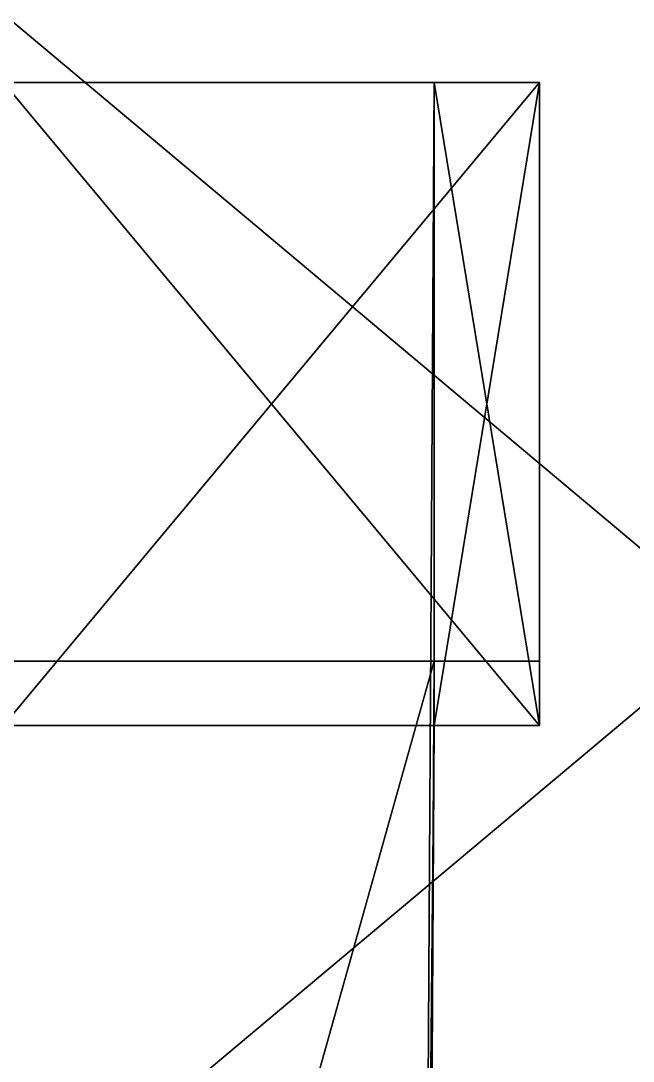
# Model space of a CAD drawing. Header units: metres. Extents: x -65 to 47, y 1 to 19.
# Drawn here: x 39.923 to 40.875, y 4.687 to 6.304 of the extents above; entities that cross this region are included whole.
import ezdxf

# ---------------------------------------------------------------- set-up
doc = ezdxf.new("R2010")
doc.units = ezdxf.units.M

msp = doc.modelspace()

# ---------------------------------------------------------------- linework, layer by layer
at = {"layer": 'Cube.012'}
for points in [[(36.3834, 1.46093, 39.7359), (45.6834, 9.26093, 39.814), (45.6834, 1.46093, 39.814)], [(45.6834, 9.26093, 39.814), (36.3834, 1.46093, 39.7359), (36.3834, 9.26093, 39.7359)], [(36.3834, 9.26093, 43.1981), (45.6834, 1.46093, 43.0998), (45.6834, 9.26093, 43.0998)], [(45.6834, 1.46093, 43.0998), (36.3834, 9.26093, 43.1981), (36.3834, 1.46093, 43.1981)]]:
    msp.add_3dface(points, dxfattribs=at)
at = {"layer": 'Cube.013'}
for points in [[(36.3834, 1.46093, -7.62406), (45.6834, 9.26093, -7.54594), (45.6834, 1.46093, -7.54594)], [(45.6834, 9.26093, -7.54594), (36.3834, 1.46093, -7.62406), (36.3834, 9.26093, -7.62406)], [(36.3834, 9.26093, -4.1618), (45.6834, 1.46093, -4.26015), (45.6834, 9.26093, -4.26015)], [(45.6834, 1.46093, -4.26015), (36.3834, 9.26093, -4.1618), (36.3834, 1.46093, -4.1618)]]:
    msp.add_3dface(points, dxfattribs=at)
at = {"layer": 'Cube.016'}
for points in [[(36.3834, 1.46093, -52.1829), (45.6834, 9.26093, -52.1048), (45.6834, 1.46093, -52.1048)], [(45.6834, 9.26093, -52.1048), (36.3834, 1.46093, -52.1829), (36.3834, 9.26093, -52.1829)], [(36.3834, 9.26093, -48.7207), (45.6834, 1.46093, -48.819), (45.6834, 9.26093, -48.819)], [(45.6834, 1.46093, -48.819), (36.3834, 9.26093, -48.7207), (36.3834, 1.46093, -48.7207)]]:
    msp.add_3dface(points, dxfattribs=at)
at = {"layer": 'Cube.017'}
for points in [[(36.3834, 1.46093, 91.9424), (45.6834, 9.26093, 92.0205), (45.6834, 1.46093, 92.0205)], [(45.6834, 9.26093, 92.0205), (36.3834, 1.46093, 91.9424), (36.3834, 9.26093, 91.9424)], [(36.3834, 9.26093, 95.4046), (45.6834, 1.46093, 95.3063), (45.6834, 9.26093, 95.3063)], [(45.6834, 1.46093, 95.3063), (36.3834, 9.26093, 95.4046), (36.3834, 1.46093, 95.4046)]]:
    msp.add_3dface(points, dxfattribs=at)
at = {"layer": 'Rotunda2.000'}
for points in [[(39.8958, 6.20877, 28.4368), (40.7293, 5.20877, 28.541), (40.7293, 6.20877, 28.541)], [(40.7293, 5.20877, 28.541), (39.8958, 6.20877, 28.4368), (39.8958, 5.20877, 28.4368)], [(39.8958, 5.20877, 28.4368), (40.7293, 6.20877, 28.541), (40.7293, 5.20877, 28.541)], [(40.7293, 6.20877, 28.541), (39.8958, 5.20877, 28.4368), (39.8958, 6.20877, 28.4368)], [(40.5499, 3.60877, 36.7422), (40.5654, 5.20877, 29.8508), (40.5654, 6.20877, 29.8508)], [(40.5654, 5.20877, 29.8508), (40.5499, 3.60877, 36.7422), (40.5654, 6.20877, 29.8508)], [(40.7293, 5.20877, 28.541), (40.5654, 6.20877, 29.8508), (40.7293, 6.20877, 28.541)], [(40.5654, 6.20877, 29.8508), (40.7293, 5.20877, 28.541), (40.5654, 5.20877, 29.8508)], [(40.5654, 5.20877, 29.8508), (40.7293, 6.20877, 28.541), (40.5654, 6.20877, 29.8508)], [(40.7293, 6.20877, 28.541), (40.5654, 5.20877, 29.8508), (40.7293, 5.20877, 28.541)], [(40.7293, 5.30877, 28.541), (39.2556, 5.30877, 29.687), (40.5654, 5.30877, 29.8508)], [(39.2556, 5.30877, 29.687), (40.7293, 5.30877, 28.541), (39.4195, 5.30877, 28.3772)], [(39.8355, 2.70877, 36.6528), (40.5654, 5.30877, 29.8508), (40.5499, 2.70877, 36.7422)], [(40.5654, 5.30877, 29.8508), (39.8355, 2.70877, 36.6528), (39.851, 5.30877, 29.7615)], [(40.5654, 5.30877, 29.8508), (39.8355, 2.70877, 36.6528), (40.5499, 2.70877, 36.7422)], [(39.8355, 2.70877, 36.6528), (40.5654, 5.30877, 29.8508), (39.851, 5.30877, 29.7615)], [(40.5654, 5.20877, 29.8508), (40.5499, 3.60877, 36.7422), (40.5499, 2.60877, 36.7422)], [(40.5499, 3.60877, 36.7422), (40.5654, 5.20877, 29.8508), (40.5499, 2.60877, 36.7422)]]:
    msp.add_3dface(points, dxfattribs=at)
at = {"layer": 'Rotunda2.001'}
for points in [[(39.8958, 6.20877, -18.9231), (40.7293, 5.20877, -18.8189), (40.7293, 6.20877, -18.8189)], [(40.7293, 5.20877, -18.8189), (39.8958, 6.20877, -18.9231), (39.8958, 5.20877, -18.9231)], [(39.8958, 5.20877, -18.9231), (40.7293, 6.20877, -18.8189), (40.7293, 5.20877, -18.8189)], [(40.7293, 6.20877, -18.8189), (39.8958, 5.20877, -18.9231), (39.8958, 6.20877, -18.9231)], [(40.5499, 3.60877, -10.6177), (40.5654, 5.20877, -17.5091), (40.5654, 6.20877, -17.5091)], [(40.5654, 5.20877, -17.5091), (40.5499, 3.60877, -10.6177), (40.5654, 6.20877, -17.5091)], [(40.7293, 5.20877, -18.8189), (40.5654, 6.20877, -17.5091), (40.7293, 6.20877, -18.8189)], [(40.5654, 6.20877, -17.5091), (40.7293, 5.20877, -18.8189), (40.5654, 5.20877, -17.5091)], [(40.5654, 5.20877, -17.5091), (40.7293, 6.20877, -18.8189), (40.5654, 6.20877, -17.5091)], [(40.7293, 6.20877, -18.8189), (40.5654, 5.20877, -17.5091), (40.7293, 5.20877, -18.8189)], [(40.7293, 5.30877, -18.8189), (39.2556, 5.30877, -17.6729), (40.5654, 5.30877, -17.5091)], [(39.2556, 5.30877, -17.6729), (40.7293, 5.30877, -18.8189), (39.4195, 5.30877, -18.9827)], [(39.8355, 2.70877, -10.7071), (40.5654, 5.30877, -17.5091), (40.5499, 2.70877, -10.6177)], [(40.5654, 5.30877, -17.5091), (39.8355, 2.70877, -10.7071), (39.851, 5.30877, -17.5984)], [(40.5654, 5.30877, -17.5091), (39.8355, 2.70877, -10.7071), (40.5499, 2.70877, -10.6177)], [(39.8355, 2.70877, -10.7071), (40.5654, 5.30877, -17.5091), (39.851, 5.30877, -17.5984)], [(40.5654, 5.20877, -17.5091), (40.5499, 3.60877, -10.6177), (40.5499, 2.60877, -10.6177)], [(40.5499, 3.60877, -10.6177), (40.5654, 5.20877, -17.5091), (40.5499, 2.60877, -10.6177)]]:
    msp.add_3dface(points, dxfattribs=at)
at = {"layer": 'Rotunda2.002'}
for points in [[(39.8958, 6.20877, 80.6433), (40.7293, 5.20877, 80.7475), (40.7293, 6.20877, 80.7475)], [(40.7293, 5.20877, 80.7475), (39.8958, 6.20877, 80.6433), (39.8958, 5.20877, 80.6433)], [(39.8958, 5.20877, 80.6433), (40.7293, 6.20877, 80.7475), (40.7293, 5.20877, 80.7475)], [(40.7293, 6.20877, 80.7475), (39.8958, 5.20877, 80.6433), (39.8958, 6.20877, 80.6433)], [(40.5499, 3.60877, 88.9487), (40.5654, 5.20877, 82.0573), (40.5654, 6.20877, 82.0573)], [(40.5654, 5.20877, 82.0573), (40.5499, 3.60877, 88.9487), (40.5654, 6.20877, 82.0573)], [(40.7293, 5.20877, 80.7475), (40.5654, 6.20877, 82.0573), (40.7293, 6.20877, 80.7475)], [(40.5654, 6.20877, 82.0573), (40.7293, 5.20877, 80.7475), (40.5654, 5.20877, 82.0573)], [(40.5654, 5.20877, 82.0573), (40.7293, 6.20877, 80.7475), (40.5654, 6.20877, 82.0573)], [(40.7293, 6.20877, 80.7475), (40.5654, 5.20877, 82.0573), (40.7293, 5.20877, 80.7475)], [(40.7293, 5.30877, 80.7475), (39.2556, 5.30877, 81.8935), (40.5654, 5.30877, 82.0573)], [(39.2556, 5.30877, 81.8935), (40.7293, 5.30877, 80.7475), (39.4195, 5.30877, 80.5837)], [(39.8355, 2.70877, 88.8593), (40.5654, 5.30877, 82.0573), (40.5499, 2.70877, 88.9487)], [(40.5654, 5.30877, 82.0573), (39.8355, 2.70877, 88.8593), (39.851, 5.30877, 81.968)], [(40.5654, 5.30877, 82.0573), (39.8355, 2.70877, 88.8593), (40.5499, 2.70877, 88.9487)], [(39.8355, 2.70877, 88.8593), (40.5654, 5.30877, 82.0573), (39.851, 5.30877, 81.968)], [(40.5654, 5.20877, 82.0573), (40.5499, 3.60877, 88.9487), (40.5499, 2.60877, 88.9487)], [(40.5499, 3.60877, 88.9487), (40.5654, 5.20877, 82.0573), (40.5499, 2.60877, 88.9487)]]:
    msp.add_3dface(points, dxfattribs=at)
at = {"layer": 'Rotunda2.003'}
for points in [[(39.8958, 6.20877, -63.482), (40.7293, 5.20877, -63.3778), (40.7293, 6.20877, -63.3778)], [(40.7293, 5.20877, -63.3778), (39.8958, 6.20877, -63.482), (39.8958, 5.20877, -63.482)], [(39.8958, 5.20877, -63.482), (40.7293, 6.20877, -63.3778), (40.7293, 5.20877, -63.3778)], [(40.7293, 6.20877, -63.3778), (39.8958, 5.20877, -63.482), (39.8958, 6.20877, -63.482)], [(40.5499, 3.60877, -55.1766), (40.5654, 5.20877, -62.068), (40.5654, 6.20877, -62.068)], [(40.5654, 5.20877, -62.068), (40.5499, 3.60877, -55.1766), (40.5654, 6.20877, -62.068)], [(40.7293, 5.20877, -63.3778), (40.5654, 6.20877, -62.068), (40.7293, 6.20877, -63.3778)], [(40.5654, 6.20877, -62.068), (40.7293, 5.20877, -63.3778), (40.5654, 5.20877, -62.068)], [(40.5654, 5.20877, -62.068), (40.7293, 6.20877, -63.3778), (40.5654, 6.20877, -62.068)], [(40.7293, 6.20877, -63.3778), (40.5654, 5.20877, -62.068), (40.7293, 5.20877, -63.3778)], [(40.7293, 5.30877, -63.3778), (39.2556, 5.30877, -62.2318), (40.5654, 5.30877, -62.068)], [(39.2556, 5.30877, -62.2318), (40.7293, 5.30877, -63.3778), (39.4195, 5.30877, -63.5416)], [(39.8355, 2.70877, -55.266), (40.5654, 5.30877, -62.068), (40.5499, 2.70877, -55.1766)], [(40.5654, 5.30877, -62.068), (39.8355, 2.70877, -55.266), (39.851, 5.30877, -62.1573)], [(40.5654, 5.30877, -62.068), (39.8355, 2.70877, -55.266), (40.5499, 2.70877, -55.1766)], [(39.8355, 2.70877, -55.266), (40.5654, 5.30877, -62.068), (39.851, 5.30877, -62.1573)], [(40.5654, 5.20877, -62.068), (40.5499, 3.60877, -55.1766), (40.5499, 2.60877, -55.1766)], [(40.5499, 3.60877, -55.1766), (40.5654, 5.20877, -62.068), (40.5499, 2.60877, -55.1766)]]:
    msp.add_3dface(points, dxfattribs=at)

doc.saveas('drawing.dxf')
